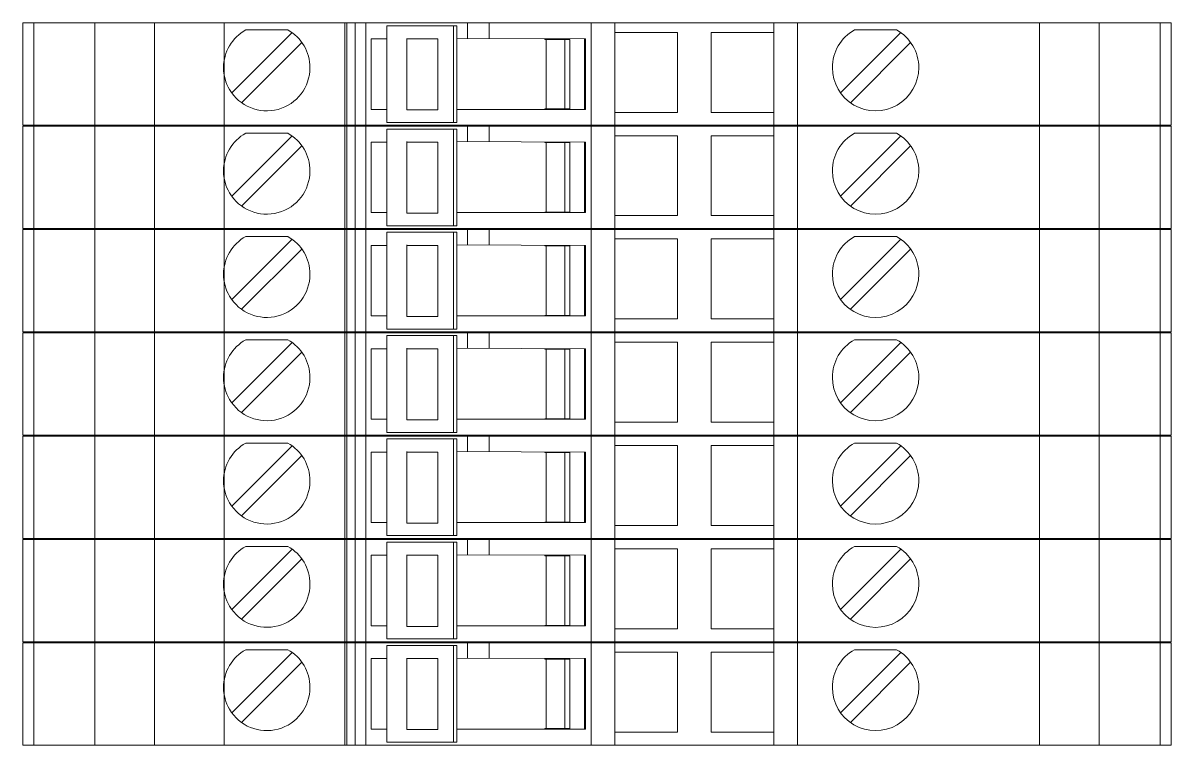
# Model space of a CAD drawing. Header units: millimetres. Extents: x 4962 to 7449, y 754 to 2938.
# Drawn here: x 6426.6 to 6484.4, y 1297.1 to 1333.4 of the extents above; entities that cross this region are included whole.
import ezdxf

# ---------------------------------------------------------------- set-up
doc = ezdxf.new("R2010")
doc.units = ezdxf.units.MM
doc.layers.add('000-PI-Oprema', color=30, linetype='Continuous', lineweight=5)

msp = doc.modelspace()

# ---------------------------------------------------------------- linework, layer by layer
at = {"layer": '000-PI-Oprema', "color": 0, "linetype": 'ByBlock', "lineweight": 0}
for p, q in [((6426.571, 1328.287), (6426.571, 1333.437)), ((6448.946, 1333.437), (6426.571, 1333.437)), ((6427.119, 1333.437), (6427.119, 1328.287)), ((6430.196, 1328.287), (6430.196, 1333.437)), ((6433.196, 1328.287), (6433.196, 1333.437)), ((6436.696, 1328.287), (6436.696, 1333.437)), ((6440.117, 1332.952), (6437.081, 1329.916)), ((6437.788, 1333.087), (6437.788, 1333.087)), ((6439.905, 1333.087), (6437.788, 1333.087)), ((6439.905, 1333.087), (6439.905, 1333.087)), ((6440.117, 1332.952), (6440.117, 1332.952)), ((6442.771, 1328.287), (6442.771, 1333.437)), ((6442.871, 1333.437), (6442.871, 1333.437)), ((6442.871, 1333.437), (6442.871, 1328.287)), ((6443.299, 1333.437), (6443.299, 1328.287)), ((6443.841, 1328.287), (6443.841, 1333.437)), ((6448.255, 1333.297), (6444.884, 1333.297)), ((6444.884, 1328.427), (6444.884, 1333.297)), ((6444.884, 1333.297), (6444.884, 1333.297)), ((6445.521, 1333.437), (6445.521, 1333.437)), ((6448.413, 1333.297), (6448.255, 1333.297)), ((6448.255, 1333.297), (6448.255, 1328.427)), ((6448.413, 1333.297), (6448.413, 1332.612)), ((6448.946, 1333.437), (6448.946, 1333.437)), ((6448.946, 1333.437), (6448.951, 1333.437)), ((6448.946, 1332.66), (6448.946, 1333.437)), ((6448.951, 1333.437), (6450.046, 1333.437)), ((6450.046, 1333.437), (6450.043, 1332.655)), ((6450.046, 1333.437), (6450.046, 1333.437)), ((6455.171, 1333.437), (6450.046, 1333.437)), ((6450.571, 1333.437), (6450.571, 1333.437)), ((6456.371, 1333.437), (6455.171, 1333.437)), ((6455.171, 1333.437), (6455.171, 1328.287)), ((6456.371, 1333.437), (6456.371, 1333.437)), ((6456.371, 1333.437), (6464.371, 1333.437)), ((6456.371, 1333.437), (6456.371, 1328.287)), ((6456.371, 1332.962), (6456.371, 1332.962)), ((6456.371, 1332.962), (6459.521, 1332.962)), ((6459.521, 1332.962), (6459.521, 1328.937)), ((6459.521, 1332.962), (6459.521, 1332.962)), ((6461.221, 1328.937), (6461.221, 1332.962)), ((6461.221, 1332.962), (6461.221, 1332.962)), ((6461.221, 1332.962), (6464.371, 1332.962)), ((6464.371, 1333.437), (6464.371, 1333.437)), ((6465.571, 1333.437), (6464.371, 1333.437)), ((6464.371, 1328.287), (6464.371, 1333.437)), ((6464.371, 1332.962), (6464.371, 1332.962)), ((6484.371, 1333.437), (6465.571, 1333.437)), ((6465.571, 1328.287), (6465.571, 1333.437)), ((6470.767, 1332.952), (6467.731, 1329.916)), ((6468.438, 1333.087), (6470.555, 1333.087)), ((6468.438, 1333.087), (6468.438, 1333.087)), ((6470.555, 1333.087), (6470.555, 1333.087)), ((6477.748, 1328.287), (6477.748, 1333.437)), ((6480.748, 1328.287), (6480.748, 1333.437)), ((6483.824, 1333.437), (6483.824, 1328.287)), ((6484.371, 1328.287), (6484.371, 1333.437)), ((6437.576, 1329.421), (6440.612, 1332.457)), ((6440.612, 1332.457), (6440.612, 1332.457)), ((6442.771, 1329.887), (6442.771, 1332.487)), ((6442.771, 1332.487), (6442.771, 1332.487)), ((6444.884, 1332.637), (6444.096, 1332.637)), ((6444.096, 1332.637), (6444.096, 1332.637)), ((6444.096, 1329.087), (6444.096, 1332.637)), ((6445.891, 1329.062), (6445.891, 1332.662)), ((6447.458, 1332.637), (6445.891, 1332.637)), ((6447.458, 1332.637), (6447.458, 1329.112)), ((6454.896, 1332.637), (6448.413, 1332.662)), ((6448.413, 1332.612), (6448.413, 1329.112)), ((6452.846, 1332.637), (6452.846, 1332.612)), ((6453.846, 1332.612), (6452.846, 1332.612)), ((6452.91, 1329.112), (6452.91, 1332.612)), ((6453.846, 1329.087), (6453.846, 1332.637)), ((6454.096, 1332.612), (6453.846, 1332.612)), ((6454.096, 1332.612), (6454.096, 1332.612)), ((6454.096, 1329.112), (6454.096, 1332.612)), ((6454.846, 1332.637), (6454.846, 1329.087)), ((6454.896, 1332.637), (6454.896, 1332.637)), ((6454.896, 1329.087), (6454.896, 1332.637)), ((6465.571, 1332.487), (6465.571, 1329.887)), ((6465.571, 1332.487), (6465.571, 1332.487)), ((6468.226, 1329.421), (6471.262, 1332.457)), ((6437.081, 1329.916), (6437.081, 1329.916)), ((6437.576, 1329.421), (6437.576, 1329.421)), ((6442.771, 1329.887), (6442.771, 1329.887)), ((6465.571, 1329.887), (6465.571, 1329.887)), ((6444.884, 1329.087), (6444.096, 1329.087)), ((6444.096, 1329.087), (6444.096, 1329.087)), ((6445.891, 1329.062), (6447.3, 1329.062)), ((6447.3, 1329.062), (6447.458, 1329.062)), ((6447.458, 1329.112), (6447.458, 1329.062)), ((6448.413, 1328.427), (6448.413, 1329.112)), ((6454.896, 1329.087), (6448.413, 1329.087)), ((6453.846, 1329.112), (6452.846, 1329.112)), ((6452.846, 1329.112), (6452.846, 1329.087)), ((6454.096, 1329.112), (6453.846, 1329.112)), ((6454.096, 1329.112), (6454.096, 1329.112)), ((6454.896, 1329.087), (6454.896, 1329.087)), ((6456.371, 1328.937), (6456.371, 1328.937)), ((6459.521, 1328.937), (6456.371, 1328.937)), ((6459.521, 1328.937), (6459.521, 1328.937)), ((6464.371, 1328.937), (6461.221, 1328.937)), ((6461.221, 1328.937), (6461.221, 1328.937)), ((6464.371, 1328.937), (6464.371, 1328.937)), ((6426.571, 1328.287), (6436.971, 1328.287)), ((6455.171, 1328.287), (6436.971, 1328.287)), ((6442.871, 1328.287), (6442.871, 1328.287)), ((6448.255, 1328.427), (6444.884, 1328.427)), ((6444.884, 1328.427), (6444.884, 1328.427)), ((6445.521, 1328.287), (6445.521, 1328.287)), ((6448.413, 1328.427), (6448.255, 1328.427)), ((6450.571, 1328.287), (6450.571, 1328.287)), ((6456.371, 1328.287), (6455.171, 1328.287)), ((6456.371, 1328.287), (6464.371, 1328.287)), ((6456.371, 1328.287), (6456.371, 1328.287)), ((6465.571, 1328.287), (6464.371, 1328.287)), ((6464.371, 1328.287), (6464.371, 1328.287)), ((6484.371, 1328.287), (6465.571, 1328.287)), ((6484.371, 1328.287), (6483.689, 1328.287)), ((6426.571, 1323.087), (6426.571, 1328.237)), ((6448.946, 1328.237), (6426.571, 1328.237)), ((6427.119, 1328.237), (6427.119, 1323.087)), ((6430.196, 1323.087), (6430.196, 1328.237)), ((6433.196, 1323.087), (6433.196, 1328.237)), ((6436.696, 1323.087), (6436.696, 1328.237)), ((6440.117, 1327.752), (6437.081, 1324.716)), ((6437.788, 1327.887), (6437.788, 1327.887)), ((6439.905, 1327.887), (6437.788, 1327.887)), ((6439.905, 1327.887), (6439.905, 1327.887)), ((6440.117, 1327.752), (6440.117, 1327.752)), ((6442.771, 1323.087), (6442.771, 1328.237)), ((6442.871, 1328.237), (6442.871, 1328.237)), ((6442.871, 1328.237), (6442.871, 1323.087)), ((6443.299, 1328.237), (6443.299, 1323.087)), ((6443.841, 1323.087), (6443.841, 1328.237)), ((6448.255, 1328.097), (6444.884, 1328.097)), ((6444.884, 1323.227), (6444.884, 1328.097)), ((6444.884, 1328.097), (6444.884, 1328.097)), ((6445.521, 1328.237), (6445.521, 1328.237)), ((6448.413, 1328.097), (6448.255, 1328.097)), ((6448.255, 1328.097), (6448.255, 1323.227)), ((6448.413, 1328.097), (6448.413, 1327.412)), ((6448.946, 1328.237), (6448.946, 1328.237)), ((6448.946, 1328.237), (6448.951, 1328.237)), ((6448.946, 1327.46), (6448.946, 1328.237)), ((6448.951, 1328.237), (6450.046, 1328.237)), ((6450.046, 1328.237), (6450.043, 1327.455)), ((6450.046, 1328.237), (6450.046, 1328.237)), ((6455.171, 1328.237), (6450.046, 1328.237)), ((6450.571, 1328.237), (6450.571, 1328.237)), ((6456.371, 1328.237), (6455.171, 1328.237)), ((6455.171, 1328.237), (6455.171, 1323.087)), ((6456.371, 1328.237), (6456.371, 1328.237)), ((6456.371, 1328.237), (6464.371, 1328.237)), ((6456.371, 1328.237), (6456.371, 1323.087)), ((6456.371, 1327.762), (6456.371, 1327.762)), ((6456.371, 1327.762), (6459.521, 1327.762)), ((6459.521, 1327.762), (6459.521, 1323.737)), ((6459.521, 1327.762), (6459.521, 1327.762)), ((6461.221, 1323.737), (6461.221, 1327.762)), ((6461.221, 1327.762), (6461.221, 1327.762)), ((6461.221, 1327.762), (6464.371, 1327.762)), ((6464.371, 1328.237), (6464.371, 1328.237)), ((6465.571, 1328.237), (6464.371, 1328.237)), ((6464.371, 1323.087), (6464.371, 1328.237)), ((6464.371, 1327.762), (6464.371, 1327.762)), ((6484.371, 1328.237), (6465.571, 1328.237)), ((6465.571, 1323.087), (6465.571, 1328.237)), ((6470.767, 1327.752), (6467.731, 1324.716)), ((6468.438, 1327.887), (6470.555, 1327.887)), ((6468.438, 1327.887), (6468.438, 1327.887)), ((6470.555, 1327.887), (6470.555, 1327.887)), ((6477.748, 1323.087), (6477.748, 1328.237)), ((6480.748, 1323.087), (6480.748, 1328.237)), ((6483.824, 1328.237), (6483.824, 1323.087)), ((6484.371, 1323.087), (6484.371, 1328.237)), ((6437.576, 1324.221), (6440.612, 1327.257)), ((6440.612, 1327.257), (6440.612, 1327.257)), ((6442.771, 1324.687), (6442.771, 1327.287)), ((6442.771, 1327.287), (6442.771, 1327.287)), ((6444.884, 1327.437), (6444.096, 1327.437)), ((6444.096, 1327.437), (6444.096, 1327.437)), ((6444.096, 1323.887), (6444.096, 1327.437)), ((6445.891, 1323.862), (6445.891, 1327.462)), ((6447.458, 1327.437), (6445.891, 1327.437)), ((6447.458, 1327.437), (6447.458, 1323.912)), ((6454.896, 1327.437), (6448.413, 1327.462)), ((6448.413, 1327.412), (6448.413, 1323.912)), ((6452.846, 1327.437), (6452.846, 1327.412)), ((6453.846, 1327.412), (6452.846, 1327.412)), ((6452.91, 1323.912), (6452.91, 1327.412)), ((6453.846, 1323.887), (6453.846, 1327.437)), ((6454.096, 1327.412), (6453.846, 1327.412)), ((6454.096, 1327.412), (6454.096, 1327.412)), ((6454.096, 1323.912), (6454.096, 1327.412)), ((6454.846, 1327.437), (6454.846, 1323.887)), ((6454.896, 1327.437), (6454.896, 1327.437)), ((6454.896, 1323.887), (6454.896, 1327.437)), ((6465.571, 1327.287), (6465.571, 1324.687)), ((6465.571, 1327.287), (6465.571, 1327.287)), ((6468.226, 1324.221), (6471.262, 1327.257)), ((6437.081, 1324.716), (6437.081, 1324.716)), ((6437.576, 1324.221), (6437.576, 1324.221)), ((6442.771, 1324.687), (6442.771, 1324.687)), ((6465.571, 1324.687), (6465.571, 1324.687)), ((6444.884, 1323.887), (6444.096, 1323.887)), ((6444.096, 1323.887), (6444.096, 1323.887)), ((6445.891, 1323.862), (6447.3, 1323.862)), ((6447.3, 1323.862), (6447.458, 1323.862)), ((6447.458, 1323.912), (6447.458, 1323.862)), ((6448.413, 1323.227), (6448.413, 1323.912)), ((6454.896, 1323.887), (6448.413, 1323.887)), ((6453.846, 1323.912), (6452.846, 1323.912)), ((6452.846, 1323.912), (6452.846, 1323.887)), ((6454.096, 1323.912), (6453.846, 1323.912)), ((6454.096, 1323.912), (6454.096, 1323.912)), ((6454.896, 1323.887), (6454.896, 1323.887)), ((6456.371, 1323.737), (6456.371, 1323.737)), ((6459.521, 1323.737), (6456.371, 1323.737)), ((6459.521, 1323.737), (6459.521, 1323.737)), ((6464.371, 1323.737), (6461.221, 1323.737)), ((6461.221, 1323.737), (6461.221, 1323.737)), ((6464.371, 1323.737), (6464.371, 1323.737)), ((6426.571, 1323.087), (6436.971, 1323.087)), ((6455.171, 1323.087), (6436.971, 1323.087)), ((6442.871, 1323.087), (6442.871, 1323.087)), ((6448.255, 1323.227), (6444.884, 1323.227)), ((6444.884, 1323.227), (6444.884, 1323.227)), ((6445.521, 1323.087), (6445.521, 1323.087)), ((6448.413, 1323.227), (6448.255, 1323.227)), ((6450.571, 1323.087), (6450.571, 1323.087)), ((6456.371, 1323.087), (6455.171, 1323.087)), ((6456.371, 1323.087), (6464.371, 1323.087)), ((6456.371, 1323.087), (6456.371, 1323.087)), ((6465.571, 1323.087), (6464.371, 1323.087)), ((6464.371, 1323.087), (6464.371, 1323.087)), ((6484.371, 1323.087), (6465.571, 1323.087)), ((6484.371, 1323.087), (6483.689, 1323.087)), ((6426.571, 1317.887), (6426.571, 1323.037)), ((6448.946, 1323.037), (6426.571, 1323.037)), ((6427.119, 1323.037), (6427.119, 1317.887)), ((6430.196, 1317.887), (6430.196, 1323.037)), ((6433.196, 1317.887), (6433.196, 1323.037)), ((6436.696, 1317.887), (6436.696, 1323.037)), ((6440.117, 1322.552), (6437.081, 1319.516)), ((6437.788, 1322.687), (6437.788, 1322.687)), ((6439.905, 1322.687), (6437.788, 1322.687)), ((6439.905, 1322.687), (6439.905, 1322.687)), ((6440.117, 1322.552), (6440.117, 1322.552)), ((6442.771, 1317.887), (6442.771, 1323.037)), ((6442.871, 1323.037), (6442.871, 1323.037)), ((6442.871, 1323.037), (6442.871, 1317.887)), ((6443.299, 1323.037), (6443.299, 1317.887)), ((6443.841, 1317.887), (6443.841, 1323.037)), ((6448.255, 1322.897), (6444.884, 1322.897)), ((6444.884, 1318.027), (6444.884, 1322.897)), ((6444.884, 1322.897), (6444.884, 1322.897)), ((6445.521, 1323.037), (6445.521, 1323.037)), ((6448.413, 1322.897), (6448.255, 1322.897)), ((6448.255, 1322.897), (6448.255, 1318.027)), ((6448.413, 1322.897), (6448.413, 1322.212)), ((6448.946, 1323.037), (6448.946, 1323.037)), ((6448.946, 1323.037), (6448.951, 1323.037)), ((6448.946, 1322.26), (6448.946, 1323.037)), ((6448.951, 1323.037), (6450.046, 1323.037)), ((6450.046, 1323.037), (6450.043, 1322.255)), ((6450.046, 1323.037), (6450.046, 1323.037)), ((6455.171, 1323.037), (6450.046, 1323.037)), ((6450.571, 1323.037), (6450.571, 1323.037)), ((6456.371, 1323.037), (6455.171, 1323.037)), ((6455.171, 1323.037), (6455.171, 1317.887)), ((6456.371, 1323.037), (6456.371, 1323.037)), ((6456.371, 1323.037), (6464.371, 1323.037)), ((6456.371, 1323.037), (6456.371, 1317.887)), ((6456.371, 1322.562), (6456.371, 1322.562)), ((6456.371, 1322.562), (6459.521, 1322.562)), ((6459.521, 1322.562), (6459.521, 1318.537)), ((6459.521, 1322.562), (6459.521, 1322.562)), ((6461.221, 1318.537), (6461.221, 1322.562)), ((6461.221, 1322.562), (6461.221, 1322.562)), ((6461.221, 1322.562), (6464.371, 1322.562)), ((6464.371, 1323.037), (6464.371, 1323.037)), ((6465.571, 1323.037), (6464.371, 1323.037)), ((6464.371, 1317.887), (6464.371, 1323.037)), ((6464.371, 1322.562), (6464.371, 1322.562)), ((6484.371, 1323.037), (6465.571, 1323.037)), ((6465.571, 1317.887), (6465.571, 1323.037)), ((6470.767, 1322.552), (6467.731, 1319.516)), ((6468.438, 1322.687), (6470.555, 1322.687)), ((6468.438, 1322.687), (6468.438, 1322.687)), ((6470.555, 1322.687), (6470.555, 1322.687)), ((6477.748, 1317.887), (6477.748, 1323.037)), ((6480.748, 1317.887), (6480.748, 1323.037)), ((6483.824, 1323.037), (6483.824, 1317.887)), ((6484.371, 1317.887), (6484.371, 1323.037)), ((6437.576, 1319.021), (6440.612, 1322.057)), ((6440.612, 1322.057), (6440.612, 1322.057)), ((6442.771, 1319.487), (6442.771, 1322.087)), ((6442.771, 1322.087), (6442.771, 1322.087)), ((6444.884, 1322.237), (6444.096, 1322.237)), ((6444.096, 1322.237), (6444.096, 1322.237)), ((6444.096, 1318.687), (6444.096, 1322.237)), ((6445.891, 1318.662), (6445.891, 1322.262)), ((6447.458, 1322.237), (6445.891, 1322.237)), ((6447.458, 1322.237), (6447.458, 1318.712)), ((6454.896, 1322.237), (6448.413, 1322.262)), ((6448.413, 1322.212), (6448.413, 1318.712)), ((6452.846, 1322.237), (6452.846, 1322.212)), ((6453.846, 1322.212), (6452.846, 1322.212)), ((6452.91, 1318.712), (6452.91, 1322.212)), ((6453.846, 1318.687), (6453.846, 1322.237)), ((6454.096, 1322.212), (6453.846, 1322.212)), ((6454.096, 1322.212), (6454.096, 1322.212)), ((6454.096, 1318.712), (6454.096, 1322.212)), ((6454.846, 1322.237), (6454.846, 1318.687)), ((6454.896, 1322.237), (6454.896, 1322.237)), ((6454.896, 1318.687), (6454.896, 1322.237)), ((6465.571, 1322.087), (6465.571, 1319.487)), ((6465.571, 1322.087), (6465.571, 1322.087)), ((6468.226, 1319.021), (6471.262, 1322.057)), ((6437.081, 1319.516), (6437.081, 1319.516)), ((6437.576, 1319.021), (6437.576, 1319.021)), ((6442.771, 1319.487), (6442.771, 1319.487)), ((6465.571, 1319.487), (6465.571, 1319.487)), ((6444.884, 1318.687), (6444.096, 1318.687)), ((6444.096, 1318.687), (6444.096, 1318.687)), ((6445.891, 1318.662), (6447.3, 1318.662)), ((6447.3, 1318.662), (6447.458, 1318.662)), ((6447.458, 1318.712), (6447.458, 1318.662)), ((6448.413, 1318.027), (6448.413, 1318.712)), ((6454.896, 1318.687), (6448.413, 1318.687)), ((6453.846, 1318.712), (6452.846, 1318.712)), ((6452.846, 1318.712), (6452.846, 1318.687)), ((6454.096, 1318.712), (6453.846, 1318.712)), ((6454.096, 1318.712), (6454.096, 1318.712)), ((6454.896, 1318.687), (6454.896, 1318.687)), ((6456.371, 1318.537), (6456.371, 1318.537)), ((6459.521, 1318.537), (6456.371, 1318.537)), ((6459.521, 1318.537), (6459.521, 1318.537)), ((6464.371, 1318.537), (6461.221, 1318.537)), ((6461.221, 1318.537), (6461.221, 1318.537)), ((6464.371, 1318.537), (6464.371, 1318.537)), ((6426.571, 1317.887), (6436.971, 1317.887)), ((6455.171, 1317.887), (6436.971, 1317.887)), ((6442.871, 1317.887), (6442.871, 1317.887)), ((6448.255, 1318.027), (6444.884, 1318.027)), ((6444.884, 1318.027), (6444.884, 1318.027)), ((6445.521, 1317.887), (6445.521, 1317.887)), ((6448.413, 1318.027), (6448.255, 1318.027)), ((6450.571, 1317.887), (6450.571, 1317.887)), ((6456.371, 1317.887), (6455.171, 1317.887)), ((6456.371, 1317.887), (6464.371, 1317.887)), ((6456.371, 1317.887), (6456.371, 1317.887)), ((6465.571, 1317.887), (6464.371, 1317.887)), ((6464.371, 1317.887), (6464.371, 1317.887)), ((6484.371, 1317.887), (6465.571, 1317.887)), ((6484.371, 1317.887), (6483.689, 1317.887)), ((6426.571, 1312.687), (6426.571, 1317.837)), ((6448.946, 1317.837), (6426.571, 1317.837)), ((6427.119, 1317.837), (6427.119, 1312.687)), ((6430.196, 1312.687), (6430.196, 1317.837)), ((6433.196, 1312.687), (6433.196, 1317.837)), ((6436.696, 1312.687), (6436.696, 1317.837)), ((6440.117, 1317.352), (6437.081, 1314.316)), ((6437.788, 1317.487), (6437.788, 1317.487)), ((6439.905, 1317.487), (6437.788, 1317.487)), ((6439.905, 1317.487), (6439.905, 1317.487)), ((6440.117, 1317.352), (6440.117, 1317.352)), ((6442.771, 1312.687), (6442.771, 1317.837)), ((6442.871, 1317.837), (6442.871, 1317.837)), ((6442.871, 1317.837), (6442.871, 1312.687)), ((6443.299, 1317.837), (6443.299, 1312.687)), ((6443.841, 1312.687), (6443.841, 1317.837)), ((6448.255, 1317.697), (6444.884, 1317.697)), ((6444.884, 1312.827), (6444.884, 1317.697)), ((6444.884, 1317.697), (6444.884, 1317.697)), ((6445.521, 1317.837), (6445.521, 1317.837)), ((6448.413, 1317.697), (6448.255, 1317.697)), ((6448.255, 1317.697), (6448.255, 1312.827)), ((6448.413, 1317.697), (6448.413, 1317.012)), ((6448.946, 1317.837), (6448.946, 1317.837)), ((6448.946, 1317.837), (6448.951, 1317.837)), ((6448.946, 1317.06), (6448.946, 1317.837)), ((6448.951, 1317.837), (6450.046, 1317.837)), ((6450.046, 1317.837), (6450.043, 1317.055)), ((6450.046, 1317.837), (6450.046, 1317.837)), ((6455.171, 1317.837), (6450.046, 1317.837)), ((6450.571, 1317.837), (6450.571, 1317.837)), ((6456.371, 1317.837), (6455.171, 1317.837)), ((6455.171, 1317.837), (6455.171, 1312.687)), ((6456.371, 1317.837), (6456.371, 1317.837)), ((6456.371, 1317.837), (6464.371, 1317.837)), ((6456.371, 1317.837), (6456.371, 1312.687)), ((6456.371, 1317.362), (6456.371, 1317.362)), ((6456.371, 1317.362), (6459.521, 1317.362)), ((6459.521, 1317.362), (6459.521, 1313.337)), ((6459.521, 1317.362), (6459.521, 1317.362)), ((6461.221, 1313.337), (6461.221, 1317.362)), ((6461.221, 1317.362), (6461.221, 1317.362)), ((6461.221, 1317.362), (6464.371, 1317.362)), ((6464.371, 1317.837), (6464.371, 1317.837)), ((6465.571, 1317.837), (6464.371, 1317.837)), ((6464.371, 1312.687), (6464.371, 1317.837)), ((6464.371, 1317.362), (6464.371, 1317.362)), ((6484.371, 1317.837), (6465.571, 1317.837)), ((6465.571, 1312.687), (6465.571, 1317.837)), ((6470.767, 1317.352), (6467.731, 1314.316)), ((6468.438, 1317.487), (6470.555, 1317.487)), ((6468.438, 1317.487), (6468.438, 1317.487)), ((6470.555, 1317.487), (6470.555, 1317.487)), ((6477.748, 1312.687), (6477.748, 1317.837)), ((6480.748, 1312.687), (6480.748, 1317.837)), ((6483.824, 1317.837), (6483.824, 1312.687)), ((6484.371, 1312.687), (6484.371, 1317.837)), ((6437.576, 1313.821), (6440.612, 1316.857)), ((6440.612, 1316.857), (6440.612, 1316.857)), ((6442.771, 1314.287), (6442.771, 1316.887)), ((6442.771, 1316.887), (6442.771, 1316.887)), ((6444.884, 1317.037), (6444.096, 1317.037)), ((6444.096, 1317.037), (6444.096, 1317.037)), ((6444.096, 1313.487), (6444.096, 1317.037)), ((6445.891, 1313.462), (6445.891, 1317.062)), ((6447.458, 1317.037), (6445.891, 1317.037)), ((6447.458, 1317.037), (6447.458, 1313.512)), ((6454.896, 1317.037), (6448.413, 1317.062)), ((6448.413, 1317.012), (6448.413, 1313.512)), ((6452.846, 1317.037), (6452.846, 1317.012)), ((6453.846, 1317.012), (6452.846, 1317.012)), ((6452.91, 1313.512), (6452.91, 1317.012)), ((6453.846, 1313.487), (6453.846, 1317.037)), ((6454.096, 1317.012), (6453.846, 1317.012)), ((6454.096, 1317.012), (6454.096, 1317.012)), ((6454.096, 1313.512), (6454.096, 1317.012)), ((6454.846, 1317.037), (6454.846, 1313.487)), ((6454.896, 1317.037), (6454.896, 1317.037)), ((6454.896, 1313.487), (6454.896, 1317.037)), ((6465.571, 1316.887), (6465.571, 1314.287)), ((6465.571, 1316.887), (6465.571, 1316.887)), ((6468.226, 1313.821), (6471.262, 1316.857)), ((6437.081, 1314.316), (6437.081, 1314.316)), ((6437.576, 1313.821), (6437.576, 1313.821)), ((6442.771, 1314.287), (6442.771, 1314.287)), ((6465.571, 1314.287), (6465.571, 1314.287)), ((6444.884, 1313.487), (6444.096, 1313.487)), ((6444.096, 1313.487), (6444.096, 1313.487)), ((6445.891, 1313.462), (6447.3, 1313.462)), ((6447.3, 1313.462), (6447.458, 1313.462)), ((6447.458, 1313.512), (6447.458, 1313.462)), ((6448.413, 1312.827), (6448.413, 1313.512)), ((6454.896, 1313.487), (6448.413, 1313.487)), ((6453.846, 1313.512), (6452.846, 1313.512)), ((6452.846, 1313.512), (6452.846, 1313.487)), ((6454.096, 1313.512), (6453.846, 1313.512)), ((6454.096, 1313.512), (6454.096, 1313.512)), ((6454.896, 1313.487), (6454.896, 1313.487)), ((6456.371, 1313.337), (6456.371, 1313.337)), ((6459.521, 1313.337), (6456.371, 1313.337)), ((6459.521, 1313.337), (6459.521, 1313.337)), ((6464.371, 1313.337), (6461.221, 1313.337)), ((6461.221, 1313.337), (6461.221, 1313.337)), ((6464.371, 1313.337), (6464.371, 1313.337)), ((6426.571, 1312.687), (6436.971, 1312.687)), ((6455.171, 1312.687), (6436.971, 1312.687)), ((6442.871, 1312.687), (6442.871, 1312.687)), ((6448.255, 1312.827), (6444.884, 1312.827)), ((6444.884, 1312.827), (6444.884, 1312.827)), ((6445.521, 1312.687), (6445.521, 1312.687)), ((6448.413, 1312.827), (6448.255, 1312.827)), ((6450.571, 1312.687), (6450.571, 1312.687)), ((6456.371, 1312.687), (6455.171, 1312.687)), ((6456.371, 1312.687), (6464.371, 1312.687)), ((6456.371, 1312.687), (6456.371, 1312.687)), ((6465.571, 1312.687), (6464.371, 1312.687)), ((6464.371, 1312.687), (6464.371, 1312.687)), ((6484.371, 1312.687), (6465.571, 1312.687)), ((6484.371, 1312.687), (6483.689, 1312.687)), ((6426.571, 1307.487), (6426.571, 1312.637)), ((6448.946, 1312.637), (6426.571, 1312.637)), ((6427.119, 1312.637), (6427.119, 1307.487)), ((6430.196, 1307.487), (6430.196, 1312.637)), ((6433.196, 1307.487), (6433.196, 1312.637)), ((6436.696, 1307.487), (6436.696, 1312.637)), ((6440.117, 1312.152), (6437.081, 1309.116)), ((6437.788, 1312.287), (6437.788, 1312.287)), ((6439.905, 1312.287), (6437.788, 1312.287)), ((6439.905, 1312.287), (6439.905, 1312.287)), ((6440.117, 1312.152), (6440.117, 1312.152)), ((6442.771, 1307.487), (6442.771, 1312.637)), ((6442.871, 1312.637), (6442.871, 1312.637)), ((6442.871, 1312.637), (6442.871, 1307.487)), ((6443.299, 1312.637), (6443.299, 1307.487)), ((6443.841, 1307.487), (6443.841, 1312.637)), ((6448.255, 1312.497), (6444.884, 1312.497)), ((6444.884, 1307.627), (6444.884, 1312.497)), ((6444.884, 1312.497), (6444.884, 1312.497)), ((6445.521, 1312.637), (6445.521, 1312.637)), ((6448.413, 1312.497), (6448.255, 1312.497)), ((6448.255, 1312.497), (6448.255, 1307.627)), ((6448.413, 1312.497), (6448.413, 1311.812)), ((6448.946, 1312.637), (6448.946, 1312.637)), ((6448.946, 1312.637), (6448.951, 1312.637)), ((6448.946, 1311.86), (6448.946, 1312.637)), ((6448.951, 1312.637), (6450.046, 1312.637)), ((6450.046, 1312.637), (6450.043, 1311.855)), ((6450.046, 1312.637), (6450.046, 1312.637)), ((6455.171, 1312.637), (6450.046, 1312.637)), ((6450.571, 1312.637), (6450.571, 1312.637)), ((6456.371, 1312.637), (6455.171, 1312.637)), ((6455.171, 1312.637), (6455.171, 1307.487)), ((6456.371, 1312.637), (6456.371, 1312.637)), ((6456.371, 1312.637), (6464.371, 1312.637)), ((6456.371, 1312.637), (6456.371, 1307.487)), ((6456.371, 1312.162), (6456.371, 1312.162)), ((6456.371, 1312.162), (6459.521, 1312.162)), ((6459.521, 1312.162), (6459.521, 1308.137)), ((6459.521, 1312.162), (6459.521, 1312.162)), ((6461.221, 1308.137), (6461.221, 1312.162)), ((6461.221, 1312.162), (6461.221, 1312.162)), ((6461.221, 1312.162), (6464.371, 1312.162)), ((6464.371, 1312.637), (6464.371, 1312.637)), ((6465.571, 1312.637), (6464.371, 1312.637)), ((6464.371, 1307.487), (6464.371, 1312.637)), ((6464.371, 1312.162), (6464.371, 1312.162)), ((6484.371, 1312.637), (6465.571, 1312.637)), ((6465.571, 1307.487), (6465.571, 1312.637)), ((6470.767, 1312.152), (6467.731, 1309.116)), ((6468.438, 1312.287), (6470.555, 1312.287)), ((6468.438, 1312.287), (6468.438, 1312.287)), ((6470.555, 1312.287), (6470.555, 1312.287)), ((6477.748, 1307.487), (6477.748, 1312.637)), ((6480.748, 1307.487), (6480.748, 1312.637)), ((6483.824, 1312.637), (6483.824, 1307.487)), ((6484.371, 1307.487), (6484.371, 1312.637)), ((6437.576, 1308.621), (6440.612, 1311.657)), ((6440.612, 1311.657), (6440.612, 1311.657)), ((6442.771, 1309.087), (6442.771, 1311.687)), ((6442.771, 1311.687), (6442.771, 1311.687)), ((6444.884, 1311.837), (6444.096, 1311.837)), ((6444.096, 1311.837), (6444.096, 1311.837)), ((6444.096, 1308.287), (6444.096, 1311.837)), ((6445.891, 1308.262), (6445.891, 1311.862)), ((6447.458, 1311.837), (6445.891, 1311.837)), ((6447.458, 1311.837), (6447.458, 1308.312)), ((6454.896, 1311.837), (6448.413, 1311.862)), ((6448.413, 1311.812), (6448.413, 1308.312)), ((6452.846, 1311.837), (6452.846, 1311.812)), ((6453.846, 1311.812), (6452.846, 1311.812)), ((6452.91, 1308.312), (6452.91, 1311.812)), ((6453.846, 1308.287), (6453.846, 1311.837)), ((6454.096, 1311.812), (6453.846, 1311.812)), ((6454.096, 1311.812), (6454.096, 1311.812)), ((6454.096, 1308.312), (6454.096, 1311.812)), ((6454.846, 1311.837), (6454.846, 1308.287)), ((6454.896, 1311.837), (6454.896, 1311.837)), ((6454.896, 1308.287), (6454.896, 1311.837)), ((6465.571, 1311.687), (6465.571, 1309.087)), ((6465.571, 1311.687), (6465.571, 1311.687)), ((6468.226, 1308.621), (6471.262, 1311.657)), ((6437.081, 1309.116), (6437.081, 1309.116)), ((6437.576, 1308.621), (6437.576, 1308.621)), ((6442.771, 1309.087), (6442.771, 1309.087)), ((6465.571, 1309.087), (6465.571, 1309.087)), ((6444.884, 1308.287), (6444.096, 1308.287)), ((6444.096, 1308.287), (6444.096, 1308.287)), ((6445.891, 1308.262), (6447.3, 1308.262)), ((6447.3, 1308.262), (6447.458, 1308.262)), ((6447.458, 1308.312), (6447.458, 1308.262)), ((6448.413, 1307.627), (6448.413, 1308.312)), ((6454.896, 1308.287), (6448.413, 1308.287)), ((6453.846, 1308.312), (6452.846, 1308.312)), ((6452.846, 1308.312), (6452.846, 1308.287)), ((6454.096, 1308.312), (6453.846, 1308.312)), ((6454.096, 1308.312), (6454.096, 1308.312)), ((6454.896, 1308.287), (6454.896, 1308.287)), ((6456.371, 1308.137), (6456.371, 1308.137)), ((6459.521, 1308.137), (6456.371, 1308.137)), ((6459.521, 1308.137), (6459.521, 1308.137)), ((6464.371, 1308.137), (6461.221, 1308.137)), ((6461.221, 1308.137), (6461.221, 1308.137)), ((6464.371, 1308.137), (6464.371, 1308.137)), ((6426.571, 1307.487), (6436.971, 1307.487)), ((6426.571, 1302.287), (6426.571, 1307.437)), ((6448.946, 1307.437), (6426.571, 1307.437)), ((6427.119, 1307.437), (6427.119, 1302.287)), ((6430.196, 1302.287), (6430.196, 1307.437)), ((6433.196, 1302.287), (6433.196, 1307.437)), ((6436.696, 1302.287), (6436.696, 1307.437)), ((6455.171, 1307.487), (6436.971, 1307.487)), ((6442.771, 1302.287), (6442.771, 1307.437)), ((6442.871, 1307.487), (6442.871, 1307.487)), ((6442.871, 1307.437), (6442.871, 1307.437)), ((6442.871, 1307.437), (6442.871, 1302.287)), ((6443.299, 1307.437), (6443.299, 1302.287)), ((6443.841, 1302.287), (6443.841, 1307.437)), ((6448.255, 1307.627), (6444.884, 1307.627)), ((6444.884, 1307.627), (6444.884, 1307.627)), ((6445.521, 1307.487), (6445.521, 1307.487)), ((6445.521, 1307.437), (6445.521, 1307.437)), ((6448.413, 1307.627), (6448.255, 1307.627)), ((6448.946, 1307.437), (6448.946, 1307.437)), ((6448.946, 1307.437), (6448.951, 1307.437)), ((6448.946, 1306.66), (6448.946, 1307.437)), ((6448.951, 1307.437), (6450.046, 1307.437)), ((6450.046, 1307.437), (6450.043, 1306.655)), ((6450.046, 1307.437), (6450.046, 1307.437)), ((6455.171, 1307.437), (6450.046, 1307.437)), ((6450.571, 1307.487), (6450.571, 1307.487)), ((6450.571, 1307.437), (6450.571, 1307.437)), ((6456.371, 1307.487), (6455.171, 1307.487)), ((6456.371, 1307.437), (6455.171, 1307.437)), ((6455.171, 1307.437), (6455.171, 1302.287)), ((6456.371, 1307.487), (6464.371, 1307.487)), ((6456.371, 1307.487), (6456.371, 1307.487)), ((6456.371, 1307.437), (6456.371, 1307.437)), ((6456.371, 1307.437), (6464.371, 1307.437)), ((6456.371, 1307.437), (6456.371, 1302.287)), ((6465.571, 1307.487), (6464.371, 1307.487)), ((6464.371, 1307.487), (6464.371, 1307.487)), ((6464.371, 1307.437), (6464.371, 1307.437)), ((6465.571, 1307.437), (6464.371, 1307.437)), ((6464.371, 1302.287), (6464.371, 1307.437)), ((6484.371, 1307.487), (6465.571, 1307.487)), ((6484.371, 1307.437), (6465.571, 1307.437)), ((6465.571, 1302.287), (6465.571, 1307.437)), ((6477.748, 1302.287), (6477.748, 1307.437)), ((6480.748, 1302.287), (6480.748, 1307.437)), ((6484.371, 1307.487), (6483.689, 1307.487)), ((6483.824, 1307.437), (6483.824, 1302.287)), ((6484.371, 1302.287), (6484.371, 1307.437)), ((6440.117, 1306.952), (6437.081, 1303.916)), ((6437.788, 1307.087), (6437.788, 1307.087)), ((6439.905, 1307.087), (6437.788, 1307.087)), ((6439.905, 1307.087), (6439.905, 1307.087)), ((6440.117, 1306.952), (6440.117, 1306.952)), ((6448.255, 1307.297), (6444.884, 1307.297)), ((6444.884, 1302.427), (6444.884, 1307.297)), ((6444.884, 1307.297), (6444.884, 1307.297)), ((6448.413, 1307.297), (6448.255, 1307.297)), ((6448.255, 1307.297), (6448.255, 1302.427)), ((6448.413, 1307.297), (6448.413, 1306.612)), ((6456.371, 1306.962), (6456.371, 1306.962)), ((6456.371, 1306.962), (6459.521, 1306.962)), ((6459.521, 1306.962), (6459.521, 1302.937)), ((6459.521, 1306.962), (6459.521, 1306.962)), ((6461.221, 1302.937), (6461.221, 1306.962)), ((6461.221, 1306.962), (6461.221, 1306.962)), ((6461.221, 1306.962), (6464.371, 1306.962)), ((6464.371, 1306.962), (6464.371, 1306.962)), ((6470.767, 1306.952), (6467.731, 1303.916)), ((6468.438, 1307.087), (6470.555, 1307.087)), ((6468.438, 1307.087), (6468.438, 1307.087)), ((6470.555, 1307.087), (6470.555, 1307.087)), ((6437.576, 1303.421), (6440.612, 1306.457)), ((6440.612, 1306.457), (6440.612, 1306.457)), ((6442.771, 1303.887), (6442.771, 1306.487)), ((6442.771, 1306.487), (6442.771, 1306.487)), ((6444.884, 1306.637), (6444.096, 1306.637)), ((6444.096, 1306.637), (6444.096, 1306.637)), ((6444.096, 1303.087), (6444.096, 1306.637)), ((6445.891, 1303.062), (6445.891, 1306.662)), ((6447.458, 1306.637), (6445.891, 1306.637)), ((6447.458, 1306.637), (6447.458, 1303.112)), ((6454.896, 1306.637), (6448.413, 1306.662)), ((6448.413, 1306.612), (6448.413, 1303.112)), ((6452.846, 1306.637), (6452.846, 1306.612)), ((6453.846, 1306.612), (6452.846, 1306.612)), ((6452.91, 1303.112), (6452.91, 1306.612)), ((6453.846, 1303.087), (6453.846, 1306.637)), ((6454.096, 1306.612), (6453.846, 1306.612)), ((6454.096, 1306.612), (6454.096, 1306.612)), ((6454.096, 1303.112), (6454.096, 1306.612)), ((6454.846, 1306.637), (6454.846, 1303.087)), ((6454.896, 1306.637), (6454.896, 1306.637)), ((6454.896, 1303.087), (6454.896, 1306.637)), ((6465.571, 1306.487), (6465.571, 1303.887)), ((6465.571, 1306.487), (6465.571, 1306.487)), ((6468.226, 1303.421), (6471.262, 1306.457)), ((6437.081, 1303.916), (6437.081, 1303.916)), ((6437.576, 1303.421), (6437.576, 1303.421)), ((6442.771, 1303.887), (6442.771, 1303.887)), ((6465.571, 1303.887), (6465.571, 1303.887)), ((6444.884, 1303.087), (6444.096, 1303.087)), ((6444.096, 1303.087), (6444.096, 1303.087)), ((6445.891, 1303.062), (6447.3, 1303.062)), ((6447.3, 1303.062), (6447.458, 1303.062)), ((6447.458, 1303.112), (6447.458, 1303.062)), ((6448.413, 1302.427), (6448.413, 1303.112)), ((6454.896, 1303.087), (6448.413, 1303.087)), ((6453.846, 1303.112), (6452.846, 1303.112)), ((6452.846, 1303.112), (6452.846, 1303.087)), ((6454.096, 1303.112), (6453.846, 1303.112)), ((6454.096, 1303.112), (6454.096, 1303.112)), ((6454.896, 1303.087), (6454.896, 1303.087)), ((6456.371, 1302.937), (6456.371, 1302.937)), ((6459.521, 1302.937), (6456.371, 1302.937)), ((6459.521, 1302.937), (6459.521, 1302.937)), ((6464.371, 1302.937), (6461.221, 1302.937)), ((6461.221, 1302.937), (6461.221, 1302.937)), ((6464.371, 1302.937), (6464.371, 1302.937)), ((6426.571, 1302.287), (6436.971, 1302.287)), ((6426.571, 1297.087), (6426.571, 1302.237)), ((6448.946, 1302.237), (6426.571, 1302.237)), ((6427.119, 1302.237), (6427.119, 1297.087)), ((6430.196, 1297.087), (6430.196, 1302.237)), ((6433.196, 1297.087), (6433.196, 1302.237)), ((6436.696, 1297.087), (6436.696, 1302.237)), ((6455.171, 1302.287), (6436.971, 1302.287)), ((6442.771, 1297.087), (6442.771, 1302.237)), ((6442.871, 1302.287), (6442.871, 1302.287)), ((6442.871, 1302.237), (6442.871, 1302.237)), ((6442.871, 1302.237), (6442.871, 1297.087)), ((6443.299, 1302.237), (6443.299, 1297.087)), ((6443.841, 1297.087), (6443.841, 1302.237)), ((6448.255, 1302.427), (6444.884, 1302.427)), ((6444.884, 1302.427), (6444.884, 1302.427)), ((6445.521, 1302.287), (6445.521, 1302.287)), ((6445.521, 1302.237), (6445.521, 1302.237)), ((6448.413, 1302.427), (6448.255, 1302.427)), ((6448.946, 1302.237), (6448.946, 1302.237)), ((6448.946, 1302.237), (6448.951, 1302.237)), ((6448.946, 1301.46), (6448.946, 1302.237)), ((6448.951, 1302.237), (6450.046, 1302.237)), ((6450.046, 1302.237), (6450.043, 1301.455)), ((6450.046, 1302.237), (6450.046, 1302.237)), ((6455.171, 1302.237), (6450.046, 1302.237)), ((6450.571, 1302.287), (6450.571, 1302.287)), ((6450.571, 1302.237), (6450.571, 1302.237)), ((6456.371, 1302.287), (6455.171, 1302.287)), ((6456.371, 1302.237), (6455.171, 1302.237)), ((6455.171, 1302.237), (6455.171, 1297.087)), ((6456.371, 1302.287), (6464.371, 1302.287)), ((6456.371, 1302.287), (6456.371, 1302.287)), ((6456.371, 1302.237), (6456.371, 1302.237)), ((6456.371, 1302.237), (6464.371, 1302.237)), ((6456.371, 1302.237), (6456.371, 1297.087)), ((6465.571, 1302.287), (6464.371, 1302.287)), ((6464.371, 1302.287), (6464.371, 1302.287)), ((6464.371, 1302.237), (6464.371, 1302.237)), ((6465.571, 1302.237), (6464.371, 1302.237)), ((6464.371, 1297.087), (6464.371, 1302.237)), ((6484.371, 1302.287), (6465.571, 1302.287)), ((6484.371, 1302.237), (6465.571, 1302.237)), ((6465.571, 1297.087), (6465.571, 1302.237)), ((6477.748, 1297.087), (6477.748, 1302.237)), ((6480.748, 1297.087), (6480.748, 1302.237)), ((6484.371, 1302.287), (6483.689, 1302.287)), ((6483.824, 1302.237), (6483.824, 1297.087)), ((6484.371, 1297.087), (6484.371, 1302.237)), ((6440.117, 1301.752), (6437.081, 1298.716)), ((6437.788, 1301.887), (6437.788, 1301.887)), ((6439.905, 1301.887), (6437.788, 1301.887)), ((6439.905, 1301.887), (6439.905, 1301.887)), ((6440.117, 1301.752), (6440.117, 1301.752)), ((6448.255, 1302.097), (6444.884, 1302.097)), ((6444.884, 1297.227), (6444.884, 1302.097)), ((6444.884, 1302.097), (6444.884, 1302.097)), ((6448.413, 1302.097), (6448.255, 1302.097)), ((6448.255, 1302.097), (6448.255, 1297.227)), ((6448.413, 1302.097), (6448.413, 1301.412)), ((6456.371, 1301.762), (6456.371, 1301.762)), ((6456.371, 1301.762), (6459.521, 1301.762)), ((6459.521, 1301.762), (6459.521, 1297.737)), ((6459.521, 1301.762), (6459.521, 1301.762)), ((6461.221, 1297.737), (6461.221, 1301.762)), ((6461.221, 1301.762), (6461.221, 1301.762)), ((6461.221, 1301.762), (6464.371, 1301.762)), ((6464.371, 1301.762), (6464.371, 1301.762)), ((6470.767, 1301.752), (6467.731, 1298.716)), ((6468.438, 1301.887), (6470.555, 1301.887)), ((6468.438, 1301.887), (6468.438, 1301.887)), ((6470.555, 1301.887), (6470.555, 1301.887)), ((6437.576, 1298.221), (6440.612, 1301.257)), ((6440.612, 1301.257), (6440.612, 1301.257)), ((6442.771, 1298.687), (6442.771, 1301.287)), ((6442.771, 1301.287), (6442.771, 1301.287)), ((6444.884, 1301.437), (6444.096, 1301.437)), ((6444.096, 1301.437), (6444.096, 1301.437)), ((6444.096, 1297.887), (6444.096, 1301.437)), ((6445.891, 1297.862), (6445.891, 1301.462)), ((6447.458, 1301.437), (6445.891, 1301.437)), ((6447.458, 1301.437), (6447.458, 1297.912)), ((6454.896, 1301.437), (6448.413, 1301.462)), ((6448.413, 1301.412), (6448.413, 1297.912)), ((6452.846, 1301.437), (6452.846, 1301.412)), ((6453.846, 1301.412), (6452.846, 1301.412)), ((6452.91, 1297.912), (6452.91, 1301.412)), ((6453.846, 1297.887), (6453.846, 1301.437)), ((6454.096, 1301.412), (6453.846, 1301.412)), ((6454.096, 1301.412), (6454.096, 1301.412)), ((6454.096, 1297.912), (6454.096, 1301.412)), ((6454.846, 1301.437), (6454.846, 1297.887)), ((6454.896, 1301.437), (6454.896, 1301.437)), ((6454.896, 1297.887), (6454.896, 1301.437)), ((6465.571, 1301.287), (6465.571, 1298.687)), ((6465.571, 1301.287), (6465.571, 1301.287)), ((6468.226, 1298.221), (6471.262, 1301.257)), ((6437.081, 1298.716), (6437.081, 1298.716)), ((6437.576, 1298.221), (6437.576, 1298.221)), ((6442.771, 1298.687), (6442.771, 1298.687)), ((6465.571, 1298.687), (6465.571, 1298.687)), ((6444.884, 1297.887), (6444.096, 1297.887)), ((6444.096, 1297.887), (6444.096, 1297.887)), ((6445.891, 1297.862), (6447.3, 1297.862)), ((6447.3, 1297.862), (6447.458, 1297.862)), ((6447.458, 1297.912), (6447.458, 1297.862)), ((6448.413, 1297.227), (6448.413, 1297.912)), ((6454.896, 1297.887), (6448.413, 1297.887)), ((6453.846, 1297.912), (6452.846, 1297.912)), ((6452.846, 1297.912), (6452.846, 1297.887)), ((6454.096, 1297.912), (6453.846, 1297.912)), ((6454.096, 1297.912), (6454.096, 1297.912)), ((6454.896, 1297.887), (6454.896, 1297.887)), ((6456.371, 1297.737), (6456.371, 1297.737)), ((6459.521, 1297.737), (6456.371, 1297.737)), ((6459.521, 1297.737), (6459.521, 1297.737)), ((6464.371, 1297.737), (6461.221, 1297.737)), ((6461.221, 1297.737), (6461.221, 1297.737)), ((6464.371, 1297.737), (6464.371, 1297.737)), ((6426.571, 1297.087), (6436.971, 1297.087)), ((6455.171, 1297.087), (6436.971, 1297.087)), ((6442.871, 1297.087), (6442.871, 1297.087)), ((6448.255, 1297.227), (6444.884, 1297.227)), ((6444.884, 1297.227), (6444.884, 1297.227)), ((6445.521, 1297.087), (6445.521, 1297.087)), ((6448.413, 1297.227), (6448.255, 1297.227)), ((6450.571, 1297.087), (6450.571, 1297.087)), ((6456.371, 1297.087), (6455.171, 1297.087)), ((6456.371, 1297.087), (6464.371, 1297.087)), ((6456.371, 1297.087), (6456.371, 1297.087)), ((6465.571, 1297.087), (6464.371, 1297.087)), ((6464.371, 1297.087), (6464.371, 1297.087)), ((6484.371, 1297.087), (6465.571, 1297.087)), ((6484.371, 1297.087), (6483.689, 1297.087))]:
    msp.add_line(p, q, dxfattribs=at)
for centre, start, end in [((6438.846, 1331.187), 119.12459, 149.54968), ((6438.846, 1331.187), 0.00002, 60.87541), ((6469.496, 1331.187), 119.12459, 179.99998), ((6469.496, 1331.187), 0.00002, 60.87541), ((6438.846, 1331.187), 210.45028, 0.00002), ((6469.496, 1331.187), 179.99998, 0.00002), ((6438.846, 1325.987), 119.12459, 149.54968), ((6438.846, 1325.987), 0.00002, 60.87541), ((6469.496, 1325.987), 119.12459, 179.99998), ((6469.496, 1325.987), 0.00002, 60.87541), ((6438.846, 1325.987), 210.45028, 0.00002), ((6469.496, 1325.987), 179.99998, 0.00002), ((6438.846, 1320.787), 119.12459, 149.54968), ((6438.846, 1320.787), 0.00002, 60.87541), ((6469.496, 1320.787), 119.12459, 179.99998), ((6469.496, 1320.787), 0.00002, 60.87541), ((6438.846, 1320.787), 210.45028, 0.00002), ((6469.496, 1320.787), 179.99998, 0.00002), ((6438.846, 1315.587), 119.12459, 149.54968), ((6438.846, 1315.587), 0.00002, 60.87541), ((6469.496, 1315.587), 119.12459, 179.99998), ((6469.496, 1315.587), 0.00002, 60.87541), ((6438.846, 1315.587), 210.45028, 0.00002), ((6469.496, 1315.587), 179.99998, 0.00002), ((6438.846, 1310.387), 119.12459, 149.54968), ((6438.846, 1310.387), 0.00002, 60.87541), ((6469.496, 1310.387), 119.12459, 179.99998), ((6469.496, 1310.387), 0.00002, 60.87541), ((6438.846, 1310.387), 210.45028, 0.00002), ((6469.496, 1310.387), 179.99998, 0.00002), ((6438.846, 1305.187), 119.12459, 149.54968), ((6438.846, 1305.187), 0.00002, 60.87541), ((6469.496, 1305.187), 119.12459, 179.99998), ((6469.496, 1305.187), 0.00002, 60.87541), ((6438.846, 1305.187), 210.45028, 0.00002), ((6469.496, 1305.187), 179.99998, 0.00002), ((6438.846, 1299.987), 119.12459, 149.54968), ((6438.846, 1299.987), 0.00002, 60.87541), ((6469.496, 1299.987), 119.12459, 179.99998), ((6469.496, 1299.987), 0.00002, 60.87541), ((6438.846, 1299.987), 210.45028, 0.00002), ((6469.496, 1299.987), 179.99998, 0.00002)]:
    msp.add_arc(centre, 2.175, start, end, dxfattribs=at)
for centre, start_param, end_param in [((6438.846, 1331.187), -2.102255, -1.570796), ((6438.846, 1331.187), -1.570796, -1.039338), ((6438.846, 1325.987), -2.102255, -1.570796), ((6438.846, 1325.987), -1.570796, -1.039338), ((6438.846, 1320.787), -2.102255, -1.570796), ((6438.846, 1320.787), -1.570796, -1.039338), ((6438.846, 1315.587), -2.102255, -1.570796), ((6438.846, 1315.587), -1.570796, -1.039338), ((6438.846, 1310.387), -2.102255, -1.570796), ((6438.846, 1310.387), -1.570796, -1.039338), ((6438.846, 1305.187), -2.102255, -1.570796), ((6438.846, 1305.187), -1.570796, -1.039338), ((6438.846, 1299.987), -2.102255, -1.570796), ((6438.846, 1299.987), -1.570796, -1.039338)]:
    msp.add_ellipse(centre, major_axis=(0, -2.175), ratio=1, start_param=start_param, end_param=end_param, dxfattribs=at)

doc.saveas('drawing.dxf')
